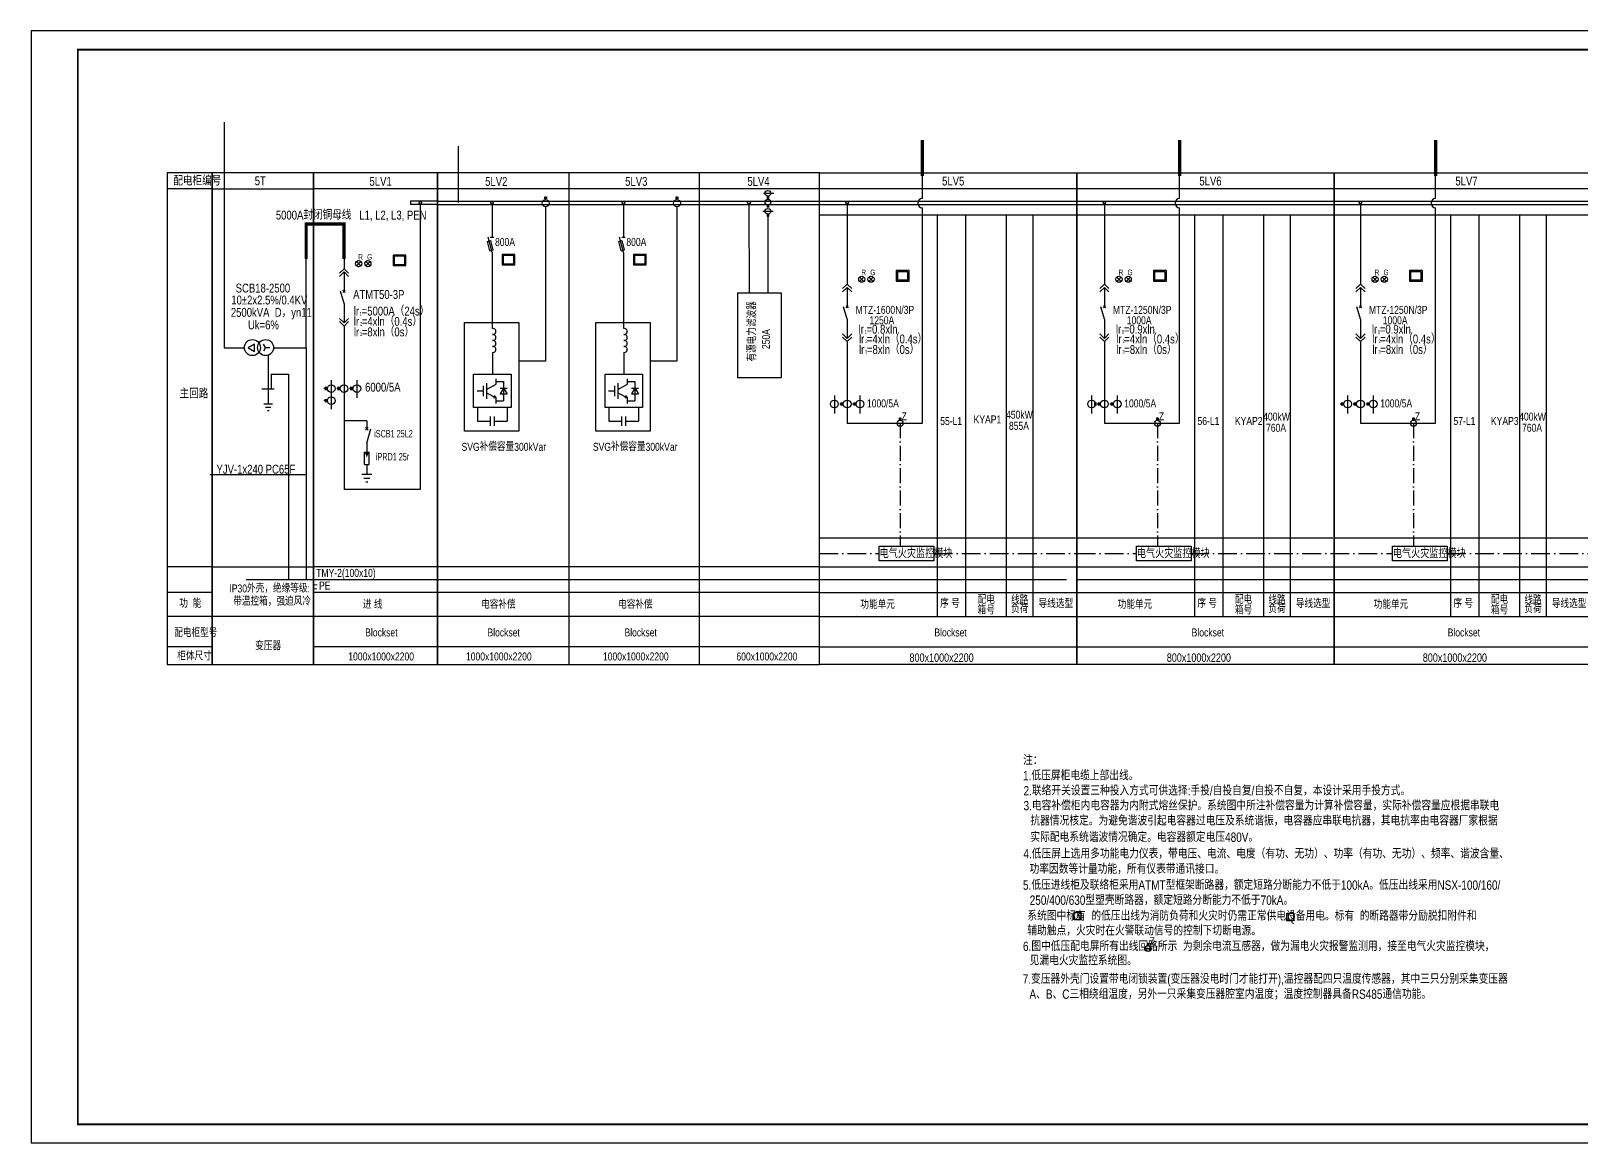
# Model space of a CAD drawing. Extents: x 562591 to 1355713, y 459382 to 835216.
# Drawn here: x 1096671 to 1179466, y 774667 to 834067 of the extents above; entities that cross this region are included whole.
import ezdxf
from ezdxf.enums import TextEntityAlignment as Align

# ---------------------------------------------------------------- set-up
doc = ezdxf.new("R2010")
doc.units = 0
doc.header["$LTSCALE"] = 1000
doc.header["$MEASUREMENT"] = 0
doc.linetypes.add('CONTROL', pattern=[1.5, 1, -0.25, 0, -0.25])
for name, color, linetype in [('!电气', 4, 'Continuous'), ('ELE', 3, 'Continuous'), ('ELEC', 3, 'Continuous'), ('esocket', 4, 'Continuous'), ('etext', 3, 'Continuous'), ('TEL_TITLE', 7, 'Continuous'), ('动力平面导线层', 3, 'Continuous'), ('动力平面尺寸标注层', 4, 'Continuous'), ('标注-动力', 7, 'Continuous'), ('照明平面导线层', 1, 'Continuous'), ('照明平面设备层', 3, 'Continuous')]:
    doc.layers.add(name, color=color, linetype=linetype)
doc.styles.add('denggao', font='jrs.shx', dxfattribs={"width": 0.7, "height": 400, "bigfont": 'hztxt.shx'})
doc.styles.add('hz', font='jrs.shx', dxfattribs={"width": 0.7, "bigfont": 'hztxt.shx'})
doc.styles.add('JRS', font='jrs.shx', dxfattribs={"width": 0.9, "bigfont": 'hztxt.shx'})
doc.styles.add('Lee', font='jrs.shx', dxfattribs={"bigfont": 'hztxt.shx'})
doc.linetypes.add('接地线', pattern='A,500,[136,eesltype.shx,S=100,R=0,X=0,Y=0],500,-200,60,-200', length=1460)

msp = doc.modelspace()

# ---------------------------------------------------------------- linework, layer by layer
at = {"layer": '!电气'}
for p, q in [((1125406, 826483), (1125406, 800221)), ((1132369, 826483), (1132369, 800221)), ((1106341, 825628), (1103941, 825628)), ((1106341, 825628), (1111761, 825628)), ((1118390, 825628), (1111761, 825628)), ((1138789, 825628), (1118390, 825628)), ((1179952, 825628), (1118390, 825628)), ((1138789, 824246), (1166208, 824246)), ((1145075, 824246), (1145075, 802786)), ((1146595, 824246), (1146595, 802786)), ((1148762, 824246), (1148762, 802786)), ((1150187, 824246), (1150187, 802786)), ((1152533, 824246), (1179952, 824246)), ((1158819, 824246), (1158819, 802786)), ((1160339, 824246), (1160339, 802786)), ((1162505, 824246), (1162505, 802786)), ((1163930, 824246), (1163930, 802786)), ((1172494, 824246), (1172494, 802786)), ((1174014, 824246), (1174014, 802786)), ((1176180, 824246), (1176180, 802786)), ((1177605, 824246), (1177605, 802786)), ((1138789, 806990), (1152465, 806990)), ((1152533, 806990), (1166208, 806990)), ((1166277, 806990), (1179952, 806990)), ((1106341, 805437), (1103941, 805437)), ((1106341, 805437), (1111761, 805437)), ((1138789, 805437), (1111761, 805437)), ((1138789, 805437), (1152533, 805437)), ((1138845, 805437), (1142811, 805437)), ((1142811, 805437), (1142824, 805437)), ((1152533, 805437), (1166277, 805437)), ((1152588, 805437), (1156555, 805437)), ((1153070, 805437), (1153070, 805437)), ((1153070, 805437), (1153070, 805437)), ((1156555, 805437), (1156568, 805437)), ((1166263, 805437), (1166263, 805437)), ((1166263, 805437), (1166263, 805437)), ((1166263, 805437), (1170230, 805437)), ((1170230, 805437), (1170243, 805437)), ((1170243, 805437), (1179952, 805437)), ((1106341, 804068), (1103941, 804068)), ((1138789, 804068), (1111761, 804068)), ((1138789, 804068), (1152533, 804068)), ((1138845, 804068), (1142811, 804068)), ((1142811, 804068), (1142824, 804068)), ((1152533, 804068), (1166277, 804068)), ((1152588, 804068), (1156555, 804068)), ((1153070, 804068), (1153070, 804068)), ((1153070, 804068), (1153070, 804068)), ((1156555, 804068), (1156568, 804068)), ((1166263, 804068), (1166263, 804068)), ((1166263, 804068), (1166263, 804068)), ((1166263, 804068), (1170230, 804068)), ((1170230, 804068), (1170243, 804068)), ((1170243, 804068), (1179952, 804068)), ((1106341, 802786), (1103941, 802786)), ((1111761, 802786), (1106341, 802786)), ((1138789, 802786), (1111761, 802786)), ((1138789, 802786), (1152533, 802786)), ((1138845, 802786), (1142811, 802786)), ((1142811, 802786), (1142824, 802786)), ((1152533, 802786), (1166277, 802786)), ((1152588, 802786), (1156555, 802786)), ((1156555, 802786), (1156568, 802786)), ((1166263, 802786), (1170230, 802786)), ((1170230, 802786), (1170243, 802786)), ((1170243, 802786), (1179952, 802786)), ((1106341, 801162), (1103941, 801162)), ((1138789, 801162), (1111761, 801162)), ((1138789, 801162), (1152533, 801162)), ((1138845, 801162), (1142811, 801162)), ((1142811, 801162), (1142824, 801162)), ((1152533, 801162), (1166277, 801162)), ((1152588, 801162), (1156555, 801162)), ((1153070, 801162), (1153070, 801162)), ((1153070, 801162), (1153070, 801162)), ((1156555, 801162), (1156568, 801162)), ((1166263, 801162), (1166263, 801162)), ((1166263, 801162), (1166263, 801162)), ((1166263, 801162), (1170230, 801162)), ((1170230, 801162), (1170243, 801162)), ((1170243, 801162), (1179952, 801162))]:
    msp.add_line(p, q, dxfattribs=at)
for points in [[(1106341, 826483), (1103941, 826483), (1103941, 800221), (1106341, 800221)], [(1111761, 826483), (1106341, 826483), (1106341, 800221), (1111761, 800221)], [(1118390, 826483), (1111761, 826483), (1111761, 800221), (1118390, 800221)], [(1138789, 826483), (1118390, 826483), (1118390, 800221), (1138789, 800221)], [(1138789, 826483), (1118390, 826483), (1118390, 800221), (1138789, 800221)], [(1138789, 826483), (1152533, 826483), (1152533, 800221), (1138789, 800221)], [(1152533, 826483), (1166277, 826483), (1166277, 800221), (1152533, 800221)], [(1166277, 826483), (1166277, 826483), (1166277, 800221), (1166277, 800221)], [(1166277, 826483), (1166277, 826483), (1166277, 800221), (1166277, 800221)], [(1166277, 826483), (1179952, 826483), (1179952, 800221), (1166277, 800221)]]:
    msp.add_lwpolyline(points, close=True, dxfattribs=at)
at = {"layer": '!电气', "color": 1}
msp.add_lwpolyline([(1134419, 820088), (1136740, 820088), (1136740, 815539), (1134419, 815539)], close=True, dxfattribs=at)
at = {"color": 4, "ltscale": 0.3}
for p, q in [((1118390, 824974), (1116938, 824974)), ((1116938, 824974), (1116938, 824803)), ((1118390, 824803), (1116938, 824803)), ((1118390, 824974), (1152533, 824974)), ((1118390, 824803), (1152533, 824803)), ((1152533, 824974), (1179952, 824974)), ((1152533, 824803), (1179952, 824803))]:
    msp.add_line(p, q, dxfattribs=at)
at = {"color": 7, "ltscale": 0.3}
for p, q in [((1113151, 821128), (1113393, 821370)), ((1113635, 821128), (1113393, 821370)), ((1113151, 820957), (1113393, 821199)), ((1113635, 820957), (1113393, 821199)), ((1140026, 820303), (1140267, 820545)), ((1140509, 820303), (1140267, 820545)), ((1153769, 820303), (1154011, 820545)), ((1154253, 820303), (1154011, 820545)), ((1167444, 820303), (1167686, 820545)), ((1167928, 820303), (1167686, 820545)), ((1113393, 819508), (1113206, 820165)), ((1113333, 820105), (1113454, 820225)), ((1113333, 820225), (1113454, 820105)), ((1140026, 820132), (1140267, 820374)), ((1140509, 820132), (1140267, 820374)), ((1153769, 820132), (1154011, 820374)), ((1154253, 820132), (1154011, 820374)), ((1167444, 820132), (1167686, 820374)), ((1167928, 820132), (1167686, 820374)), ((1140267, 818682), (1140080, 819340)), ((1140207, 819279), (1140328, 819400)), ((1140207, 819400), (1140328, 819279)), ((1154011, 818682), (1153824, 819340)), ((1153951, 819279), (1154071, 819400)), ((1153951, 819400), (1154071, 819279)), ((1167686, 818682), (1167499, 819340)), ((1167626, 819279), (1167747, 819400)), ((1167626, 819400), (1167747, 819279)), ((1113151, 818713), (1113393, 818472)), ((1113151, 818542), (1113393, 818301)), ((1113635, 818713), (1113393, 818472)), ((1113635, 818542), (1113393, 818301)), ((1140026, 817888), (1140267, 817646)), ((1140026, 817717), (1140267, 817475)), ((1140509, 817888), (1140267, 817646)), ((1140509, 817717), (1140267, 817475)), ((1153769, 817888), (1154011, 817646)), ((1153769, 817717), (1154011, 817475)), ((1154253, 817888), (1154011, 817646)), ((1154253, 817717), (1154011, 817475)), ((1167444, 817888), (1167686, 817646)), ((1167444, 817717), (1167686, 817475)), ((1167928, 817888), (1167686, 817646)), ((1167928, 817717), (1167686, 817475)), ((1109110, 814143), (1109571, 814143)), ((1109203, 813968), (1109479, 813968)), ((1109300, 813794), (1109384, 813794))]:
    msp.add_line(p, q, dxfattribs=at)
at = {"color": 1, "ltscale": 0.3}
for p, q in [((1114610, 813241), (1113393, 813241)), ((1114610, 813241), (1114610, 812811)), ((1114610, 812042), (1114610, 811570)), ((1114610, 810903), (1114610, 810374))]:
    msp.add_line(p, q, dxfattribs=at)
at = {"color": 0, "ltscale": 0.3}
for p, q in [((1114490, 811570), (1114730, 811570)), ((1114490, 810903), (1114490, 811570)), ((1114730, 810903), (1114730, 811570)), ((1114490, 810903), (1114730, 810903))]:
    msp.add_line(p, q, dxfattribs=at)
at = {"color": 3, "ltscale": 0.3}
for p, q in [((1114880, 810374), (1114341, 810374)), ((1114772, 810169), (1114449, 810169)), ((1114657, 809966), (1114559, 809966))]:
    msp.add_line(p, q, dxfattribs=at)
at = {"color": 4, "ltscale": 0.3}
for centre in [(1140267, 824890), (1154011, 824890), (1167686, 824890)]:
    msp.add_circle(centre, 64.1, dxfattribs=at)
at = {"color": 0, "ltscale": 0.3}
msp.add_solid([(1114730, 811570), (1114491, 811570), (1114610, 811294), (1114491, 811570)], dxfattribs=at)
at = {"layer": 'ELE', "color": 0}
for points in [[(1152393, 787004), (1152743, 787004), (1152743, 786592), (1152393, 786592)], [(1163754, 786952), (1164104, 786952), (1164104, 786541), (1163754, 786541)]]:
    msp.add_lwpolyline(points, close=True, dxfattribs=at)
at = {"layer": 'ELEC', "color": 0}
for p, q in [((1114681, 812740), (1114540, 812882)), ((1114681, 812882), (1114540, 812740)), ((1114610, 812042), (1114829, 812812))]:
    msp.add_line(p, q, dxfattribs=at)
at = {"layer": 'esocket'}
for points in [[(1141980, 806540), (1144890, 806540), (1144890, 805771), (1141980, 805771)], [(1155724, 806540), (1158634, 806540), (1158634, 805771), (1155724, 805771)], [(1169399, 806540), (1172309, 806540), (1172309, 805771), (1169399, 805771)]]:
    msp.add_lwpolyline(points, close=True, dxfattribs=at)
at = {"layer": 'TEL_TITLE'}
msp.add_lwpolyline([(1096671, 774667), (1222771, 774667), (1222771, 834067), (1096671, 834067)], close=True, dxfattribs=at)
at = {"layer": 'TEL_TITLE', "const_width": 100}
msp.add_lwpolyline([(1099171, 775667), (1221771, 775667), (1221771, 833067), (1099171, 833067)], close=True, dxfattribs=at)
at = {"layer": '动力平面导线层', "linetype": '接地线', "ltscale": 0.01}
for p, q in [((1109341, 816749), (1109341, 814143)), ((1109499, 815739), (1109499, 814939))]:
    msp.add_line(p, q, dxfattribs=at)
at = {"layer": '动力平面导线层', "linetype": '接地线', "ltscale": 0.002}
for p, q in [((1111368, 817148), (1111368, 804763)), ((1109499, 815739), (1110425, 815739)), ((1110425, 815739), (1110425, 804763)), ((1108158, 804763), (1151983, 804763)), ((1152533, 804763), (1170256, 804763)), ((1170256, 804763), (1179952, 804763))]:
    msp.add_line(p, q, dxfattribs=at)
at = {"layer": '动力平面尺寸标注层', "color": 3}
for p, q in [((1119484, 827909), (1119484, 824900)), ((1109666, 814939), (1109002, 814939)), ((1106219, 810380), (1111368, 810380))]:
    msp.add_line(p, q, dxfattribs=at)
at = {"layer": '标注-动力', "ltscale": 0.3}
for p, q in [((1124238, 825178), (1124080, 825178)), ((1124238, 825115), (1124080, 825115)), ((1124159, 825059), (1124159, 825231)), ((1131254, 825178), (1131096, 825178)), ((1131254, 825115), (1131096, 825115)), ((1131175, 825059), (1131175, 825231)), ((1135972, 825202), (1136098, 825202)), ((1135972, 825151), (1136098, 825151)), ((1135972, 824724), (1136098, 824724)), ((1135972, 824674), (1136098, 824674)), ((1136035, 825246), (1136035, 825108)), ((1136035, 824769), (1136035, 824631)), ((1135972, 824241), (1136098, 824241)), ((1135972, 824191), (1136098, 824191)), ((1136035, 824285), (1136035, 824148)), ((1121296, 822231), (1121088, 823055)), ((1121206, 823046), (1121386, 823046)), ((1128312, 822231), (1128104, 823055)), ((1128222, 823046), (1128402, 823046)), ((1121053, 822824), (1121228, 822868)), ((1121180, 822324), (1121053, 822824)), ((1121180, 822324), (1121354, 822369)), ((1121354, 822369), (1121228, 822868)), ((1128069, 822824), (1128244, 822868)), ((1128196, 822324), (1128069, 822824)), ((1128196, 822324), (1128370, 822369)), ((1128370, 822369), (1128244, 822868)), ((1114057, 821519), (1114289, 821751)), ((1114057, 821751), (1114289, 821519)), ((1114549, 821751), (1114781, 821519)), ((1114549, 821519), (1114781, 821751)), ((1140931, 820694), (1141163, 820926)), ((1140931, 820926), (1141163, 820694)), ((1141423, 820926), (1141655, 820694)), ((1141423, 820694), (1141655, 820926)), ((1154675, 820694), (1154907, 820926)), ((1154675, 820926), (1154907, 820694)), ((1155166, 820926), (1155398, 820694)), ((1155166, 820694), (1155398, 820926)), ((1168350, 820694), (1168582, 820926)), ((1168350, 820926), (1168582, 820694)), ((1168841, 820926), (1169074, 820694)), ((1168841, 820694), (1169074, 820926)), ((1121302, 818491), (1121302, 818176)), ((1128318, 818491), (1128318, 818176)), ((1121317, 816899), (1121317, 816314)), ((1128333, 816899), (1128333, 816314)), ((1121317, 816314), (1121317, 815735)), ((1128333, 816314), (1128333, 815735)), ((1112504, 814966), (1112317, 814966)), ((1112376, 815052), (1112376, 814881)), ((1112444, 815052), (1112444, 814881)), ((1113188, 814966), (1113001, 814966)), ((1113060, 815052), (1113060, 814881)), ((1113128, 815052), (1113128, 814881)), ((1113872, 814966), (1113685, 814966)), ((1113744, 815052), (1113744, 814881)), ((1113812, 815052), (1113812, 814881)), ((1120818, 814832), (1120502, 814832)), ((1120818, 815120), (1120818, 814561)), ((1121009, 815255), (1121009, 814410)), ((1121009, 814924), (1121517, 815197)), ((1121009, 814740), (1121517, 814468)), ((1121517, 815197), (1121517, 815491)), ((1121517, 815344), (1121916, 815344)), ((1121732, 814980), (1122099, 814980)), ((1121916, 814980), (1121732, 814684)), ((1121916, 815344), (1121916, 814320)), ((1121916, 814980), (1122099, 814684)), ((1127834, 814832), (1127517, 814832)), ((1127834, 815120), (1127834, 814561)), ((1128025, 815255), (1128025, 814410)), ((1128025, 814924), (1128533, 815197)), ((1128025, 814740), (1128533, 814468)), ((1128533, 815197), (1128533, 815491)), ((1128533, 815344), (1128932, 815344)), ((1128748, 814980), (1129115, 814980)), ((1128932, 814980), (1128748, 814684)), ((1128932, 815344), (1128932, 814320)), ((1128932, 814980), (1129115, 814684)), ((1112504, 814322), (1112317, 814322)), ((1112376, 814407), (1112376, 814236)), ((1112444, 814407), (1112444, 814236)), ((1120523, 813952), (1120523, 813229)), ((1121517, 814468), (1121370, 814467)), ((1121517, 814468), (1121436, 814591)), ((1121517, 814173), (1121517, 814468)), ((1121517, 814320), (1121916, 814320)), ((1121732, 814684), (1122099, 814684)), ((1122111, 813952), (1122111, 813229)), ((1127539, 813952), (1127539, 813229)), ((1128533, 814468), (1128386, 814467)), ((1128533, 814468), (1128452, 814591)), ((1128533, 814173), (1128533, 814468)), ((1128533, 814320), (1128932, 814320)), ((1128748, 814684), (1129115, 814684)), ((1129127, 813952), (1129127, 813229)), ((1140062, 814141), (1139875, 814141)), ((1139934, 814226), (1139934, 814055)), ((1140002, 814226), (1140002, 814055)), ((1140746, 814141), (1140559, 814141)), ((1140618, 814226), (1140618, 814055)), ((1140686, 814226), (1140686, 814055)), ((1153475, 814226), (1153475, 814055)), ((1153543, 814226), (1153543, 814055)), ((1153806, 814141), (1153619, 814141)), ((1153677, 814226), (1153677, 814055)), ((1153746, 814226), (1153746, 814055)), ((1154490, 814141), (1154303, 814141)), ((1154361, 814226), (1154361, 814055)), ((1154430, 814226), (1154430, 814055)), ((1166797, 814141), (1166610, 814141)), ((1166668, 814226), (1166668, 814055)), ((1166737, 814226), (1166737, 814055)), ((1167481, 814141), (1167294, 814141)), ((1167352, 814226), (1167352, 814055)), ((1167421, 814226), (1167421, 814055)), ((1168165, 814141), (1167978, 814141)), ((1168036, 814226), (1168036, 814055)), ((1168105, 814226), (1168105, 814055)), ((1120523, 813229), (1121205, 813229)), ((1121205, 813477), (1121205, 812980)), ((1121411, 813477), (1121411, 812980)), ((1121411, 813229), (1122111, 813229)), ((1127539, 813229), (1128221, 813229)), ((1128221, 813477), (1128221, 812980)), ((1128427, 813477), (1128427, 812980)), ((1128427, 813229), (1129127, 813229)), ((1143032, 813378), (1143167, 813378)), ((1143032, 813324), (1143167, 813324)), ((1143099, 813277), (1143099, 813424)), ((1156775, 813378), (1156910, 813378)), ((1156775, 813324), (1156910, 813324)), ((1156843, 813277), (1156843, 813424)), ((1170451, 813378), (1170585, 813378)), ((1170451, 813324), (1170585, 813324)), ((1170518, 813277), (1170518, 813424)), ((1156273, 785318), (1156407, 785318)), ((1156273, 785264), (1156407, 785264)), ((1156340, 785216), (1156340, 785364))]:
    msp.add_line(p, q, dxfattribs=at)
at = {"layer": '标注-动力'}
for p, q in [((1109202, 817153), (1109090, 817347)), ((1109202, 817153), (1109090, 816959)), ((1109202, 817153), (1109426, 817153)), ((1156127, 785055), (1156568, 785055))]:
    msp.add_line(p, q, dxfattribs=at)
at = {"layer": '标注-动力', "ltscale": 0.3}
for points in [[(1116698, 822091), (1116014, 822091), (1116014, 821535), (1116698, 821535)], [(1122519, 822131), (1121835, 822131), (1121835, 821576), (1122519, 821576)], [(1129535, 822131), (1128851, 822131), (1128851, 821576), (1129535, 821576)], [(1143572, 821265), (1142888, 821265), (1142888, 820710), (1143572, 820710)], [(1157316, 821265), (1156632, 821265), (1156632, 820710), (1157316, 820710)], [(1170991, 821265), (1170307, 821265), (1170307, 820710), (1170991, 820710)], [(1119831, 818500), (1122735, 818500), (1122735, 812698), (1119831, 812698)], [(1126847, 818500), (1129750, 818500), (1129750, 812698), (1126847, 812698)], [(1108267, 817148), (1108601, 816955), (1108601, 817340)]]:
    msp.add_lwpolyline(points, close=True, dxfattribs=at)
for points in [[(1120316, 815735), (1122318, 815735), (1122318, 813952), (1120316, 813952), (1120316, 815735)], [(1127332, 815735), (1129334, 815735), (1129334, 813952), (1127332, 813952), (1127332, 815735)]]:
    msp.add_lwpolyline(points, dxfattribs=at)
for centre, radius in [((1136035, 825397), 151), ((1117467, 824888), 64.1), ((1121302, 824888), 64.1), ((1124159, 824870), 189), ((1128318, 824888), 64.1), ((1131175, 824870), 189), ((1135023, 824899), 75), ((1135023, 824899), 75), ((1136035, 824920), 151), ((1136035, 824436), 151), ((1114173, 821635), 164), ((1114665, 821635), 164), ((1141047, 820810), 164), ((1141539, 820810), 164), ((1154791, 820810), 164), ((1155282, 820810), 164), ((1168466, 820810), 164), ((1168957, 820810), 164), ((1112709, 814966), 205), ((1113393, 814966), 205), ((1114077, 814966), 205), ((1112709, 814322), 205), ((1139583, 814141), 205), ((1140267, 814141), 205), ((1140951, 814141), 205), ((1153327, 814141), 205), ((1154011, 814141), 205), ((1154695, 814141), 205), ((1167002, 814141), 205), ((1167686, 814141), 205), ((1168370, 814141), 205), ((1143099, 813115), 162), ((1156843, 813115), 162), ((1170518, 813115), 162), ((1156340, 785055), 162)]:
    msp.add_circle(centre, radius, dxfattribs=at)
at = {"layer": '标注-动力'}
for centre in [(1108498, 817153), (1109202, 817153)]:
    msp.add_circle(centre, 428, dxfattribs=at)
at = {"layer": '标注-动力', "ltscale": 0.3}
for centre in [(1121342, 818016), (1128358, 818016), (1121342, 817697), (1121342, 817378), (1121342, 817059), (1128358, 817697), (1128358, 817378), (1128358, 817059)]:
    msp.add_arc(centre, 162, 260.98292, 99.01708, dxfattribs=at)
at = {"layer": '照明平面导线层'}
for p, q in [((1106991, 829200), (1106991, 817148)), ((1144283, 825113), (1144283, 826311)), ((1158026, 825113), (1158026, 826311)), ((1171701, 825113), (1171701, 826311)), ((1117467, 824824), (1117467, 809581)), ((1121302, 824821), (1121302, 823046)), ((1124159, 824681), (1124159, 816431)), ((1128318, 824821), (1128318, 823046)), ((1131175, 824681), (1131175, 816431)), ((1135023, 824823), (1135024, 820088)), ((1135794, 825397, 0), (1136342, 825397, 0)), ((1140267, 824826), (1140267, 820545)), ((1154011, 824826), (1154011, 820545)), ((1167686, 824826), (1167686, 820545)), ((1135762, 824436), (1136310, 824436)), ((1136035, 824148), (1136035, 820088)), ((1144283, 813115), (1144283, 824624)), ((1158026, 813115), (1158026, 824624)), ((1171701, 813115), (1171701, 824624)), ((1111368, 817148), (1111368, 823561)), ((1113393, 823499), (1113393, 821370)), ((1121302, 822226), (1121302, 818491)), ((1128318, 822226), (1128318, 818491)), ((1113393, 821199), (1113393, 820165)), ((1140267, 820374), (1140267, 819340)), ((1154011, 820374), (1154011, 819340)), ((1167686, 820374), (1167686, 819340)), ((1113393, 819508), (1113393, 818472)), ((1113393, 818301), (1113393, 809581)), ((1140267, 818682), (1140267, 817646)), ((1154011, 818682), (1154011, 817646)), ((1167686, 818682), (1167686, 817646)), ((1140267, 817475), (1140267, 813115)), ((1154011, 817475), (1154011, 813115)), ((1167686, 817475), (1167686, 813115)), ((1106991, 817148), (1108070, 817148)), ((1109629, 817148), (1111368, 817148)), ((1124159, 816431), (1122735, 816431)), ((1131175, 816431), (1129750, 816431)), ((1112709, 815413), (1112709, 813871)), ((1114077, 815413), (1114077, 814466)), ((1139583, 814588), (1139583, 813640)), ((1140951, 814588), (1140951, 813640)), ((1153327, 814588), (1153327, 813640)), ((1154695, 814588), (1154695, 813640)), ((1167002, 814588), (1167002, 813640)), ((1168370, 814588), (1168370, 813640)), ((1140267, 813115), (1144283, 813115)), ((1154011, 813115), (1158026, 813115)), ((1167686, 813115), (1171701, 813115)), ((1117467, 809581), (1113393, 809581))]:
    msp.add_line(p, q, dxfattribs=at)
at = {"layer": '照明平面导线层', "color": 3}
for points in [[(1116639, 822031), (1116074, 822031), (1116074, 821594), (1116639, 821594)], [(1122460, 822072), (1121895, 822072), (1121895, 821635), (1122460, 821635)], [(1129476, 822072), (1128911, 822072), (1128911, 821635), (1129476, 821635)], [(1143513, 821206), (1142948, 821206), (1142948, 820769), (1143513, 820769)], [(1157257, 821206), (1156691, 821206), (1156691, 820769), (1157257, 820769)], [(1170932, 821206), (1170366, 821206), (1170366, 820769), (1170932, 820769)]]:
    msp.add_lwpolyline(points, close=True, dxfattribs=at)
at = {"layer": '照明平面导线层'}
for centre in [(1144283, 824868), (1158026, 824868), (1171701, 824868)]:
    msp.add_arc(centre, 244, 90, 270, dxfattribs=at)
at = {"layer": '照明平面设备层', "color": 2, "linetype": 'CONTROL', "ltscale": 0.8}
for p, q in [((1143099, 813115), (1143099, 806540)), ((1156843, 813115), (1156843, 806540)), ((1170518, 813115), (1170518, 806540))]:
    msp.add_line(p, q, dxfattribs=at)
at = {"layer": '照明平面设备层', "color": 3, "linetype": 'CONTROL'}
for p, q in [((1138789, 806155), (1141925, 806155)), ((1144890, 806155), (1152533, 806155)), ((1152533, 806155), (1155669, 806155)), ((1158578, 806155), (1169399, 806155)), ((1172309, 806155), (1179952, 806155))]:
    msp.add_line(p, q, dxfattribs=at)
at = {"layer": '照明平面设备层', "linetype": 'ByBlock'}
for points, const_width in [([(1144283, 826316), (1144283, 828243)], 180), ([(1158026, 826316), (1158026, 828243)], 180), ([(1171701, 826316), (1171701, 828243)], 180), ([(1111368, 821894), (1111368, 823761), (1113393, 823761), (1113393, 821894)], 171)]:
    msp.add_lwpolyline(points, dxfattribs=dict(at, const_width=const_width))

# ---------------------------------------------------------------- texts
at = {"layer": '!电气', "color": 120, "style": 'denggao', "width": 0.8}
for p in [(1142001, 805917, 770), (1155744, 805917, 770), (1169419, 805917, 770)]:
    msp.add_text('电气火灾监控模块', height=450, dxfattribs=at).set_placement(p)
at = {"color": 7, "ltscale": 0.75, "style": 'hz', "width": 0.7}
for s, height, p in [('R', 299, (1114150, 821847)), ('G', 299, (1114625, 821847)), ('R', 299, (1141024, 821022)), ('G', 299, (1141500, 821022)), ('R', 299, (1154767, 821022)), ('G', 299, (1155243, 821022)), ('R', 299, (1168442, 821022)), ('G', 299, (1168918, 821022)), ('1', 190, (1141192, 817898)), ('1', 190, (1154935, 817898)), ('1', 190, (1168610, 817898))]:
    msp.add_text(s, height=height, dxfattribs=at).set_placement(p)
at = {"layer": 'ELE', "color": 0, "style": 'Lee', "width": 0.8}
for s, p in [('注：', (1149662, 794863)), ('1.低压屏柜电缆上部出线。', (1149662, 794042)), ('2.联络开关设置三种投入方式可供选择:手投/自投自复/自投不自复，本设计采用手投方式。', (1149688, 793235)), ('3.电容补偿柜内电容器为内附式熔丝保护。系统图中所注补偿容量为计算补偿容量，实际补偿容量应根据串联电', (1149688, 792437)), ('抗器情况核定。为避免谐波引起电容器过电压及系统谐振，电容器应串联电抗器，其电抗率由电容器厂家根据', (1150054, 791628, 770)), ('实际配电系统谐波情况确定。电容器额定电压480V。', (1150054, 790752, 770)), ('4.低压屏上选用多功能电力仪表，带电压、电流、电度（有功、无功）、功率（有功、无功）、频率、谐波含量、', (1149681, 789866, 770)), ('功率因数等计量功能，所有仪表带通讯接口。', (1150008, 789049, 770)), ('5.低压进线柜及联络柜采用ATMT型框架断路器，额定短路分断能力不低于100kA。低压出线采用NSX-100/160/', (1149658, 788193, -1750)), ('250/400/630型塑壳断路器，额定短路分断能力不低于70kA。', (1150018, 787388, 770)), ('系统图中标有  的低压出线为消防负荷和火灾时仍需正常供电设备用电。标有  的断路器带分励脱扣附件和', (1149892, 786547, 770)), ('X', (1152442, 786562, 6761167)), ('Q', (1163793, 786511, 6761167)), ('辅助触点，火灾时在火警联动信号的控制下切断电源。', (1149892, 785755, 770)), ('6.图中低压配电屏所有出线回路所示  为剩余电流互感器，做为漏电火灾报警监测用，接至电气火灾监控模块，', (1149658, 784924, -1750)), ('见漏电火灾监控系统图。', (1150018, 784164, 770)), ('7.变压器外壳门设置带电闭锁装置(变压器没电时门才能打开),温控器配四只温度传感器，其中三只分别采集变压器', (1149644, 783176, -1750)), ('A、B、C三相绕组温度，另外一只采集变压器腔室内温度；温度控制器具备RS485通信功能。', (1150003, 782369, 770))]:
    msp.add_text(s, height=500, dxfattribs=at).set_placement(p)
at = {"layer": 'etext', "style": 'hz', "width": 0.7}
msp.add_text('iSCB1 25L2', height=400, dxfattribs=at).set_placement((1115000, 812357, 0))
msp.add_text('iPRD1 25r', height=400, dxfattribs=at).set_placement((1115983, 811332, 0), align=Align.MIDDLE)
at = {"layer": '动力平面尺寸标注层', "color": 3, "width": 0.8}
for s, height, style, p in [('配电柜编号', 475, 'JRS', (1104272, 825817)), ('5T', 475, 'JRS', (1108622, 825827)), ('5LV6', 475, 'JRS', (1159081, 825816)), ('5LV1', 475, 'JRS', (1114754, 825798)), ('5LV2', 475, 'JRS', (1120932, 825795)), ('5LV3', 475, 'JRS', (1128410, 825795)), ('5LV4', 475, 'JRS', (1134937, 825795)), ('5LV5', 475, 'JRS', (1145338, 825816)), ('5LV7', 475, 'JRS', (1172756, 825816)), ('5000A封闭铜母线   L1, L2, L3, PEN', 475, 'JRS', (1109750, 823996)), ('800A', 427.5, 'denggao', (1121456, 822585)), ('800A', 427.5, 'denggao', (1128472, 822585)), ('SCB18-2500', 475, 'JRS', (1107604, 820098)), ('10%%p2x2.5%/0.4KV', 475, 'JRS', (1107369, 819459)), ('ATMT50-3P', 475, 'JRS', (1113880, 819755)), ('2500kVA  D，yn11', 475, 'JRS', (1107346, 818800)), ('lr =5000A（24s）', 475, 'JRS', (1113911, 818868)), ('lr =4xln（0.4s）', 475, 'JRS', (1113916, 818318)), ('MTZ-1600N/3P', 427.5, 'denggao', (1140720, 818958)), ('MTZ-1250N/3P', 427.5, 'denggao', (1154464, 818958)), ('MTZ-1250N/3P', 427.5, 'denggao', (1168139, 818958)), ('Uk=6%%%', 475, 'JRS', (1108259, 818128)), ('lr =8xln（0s）', 475, 'JRS', (1113917, 817755)), ('lr =0.8xln ', 475, 'JRS', (1140879, 817900)), ('1250A', 427.5, 'denggao', (1141460, 818400)), ('lr =0.9xln ', 475, 'JRS', (1154623, 817900)), ('1000A', 427.5, 'denggao', (1155204, 818400)), ('lr =0.9xln ', 475, 'JRS', (1168298, 817900)), ('1000A', 427.5, 'denggao', (1168879, 818400)), ('lr =4xln（0.4s）', 475, 'JRS', (1140901, 817378)), ('lr =8xln（0s）', 475, 'JRS', (1140902, 816815)), ('lr =4xln（0.4s）', 475, 'JRS', (1154645, 817378)), ('lr =8xln（0s）', 475, 'JRS', (1154646, 816815)), ('lr =4xln（0.4s）', 475, 'JRS', (1168320, 817378)), ('lr =8xln（0s）', 475, 'JRS', (1168321, 816815)), ('主回路', 475, 'JRS', (1104604, 814448)), ('6000/5A', 475, 'JRS', (1114516, 814803)), ('1000/5A', 427.5, 'denggao', (1141325, 813961)), ('1000/5A', 427.5, 'denggao', (1155068, 813961)), ('1000/5A', 427.5, 'denggao', (1168743, 813961)), ('Z', 428, 'denggao', (1143176, 813271)), ('55-L1', 427.5, 'denggao', (1145237, 813020)), ('KYAP1', 427.5, 'denggao', (1147023, 813104)), ('Z', 428, 'denggao', (1156919, 813271)), ('56-L1', 427.5, 'denggao', (1158980, 813020)), ('KYAP2', 427.5, 'denggao', (1160981, 813022)), ('Z', 428, 'denggao', (1170594, 813271)), ('57-L1', 427.5, 'denggao', (1172655, 813020)), ('KYAP3', 427.5, 'denggao', (1174656, 813022)), ('SVG补偿容量300kVar', 427.5, 'denggao', (1119669, 811641)), ('SVG补偿容量300kVar', 427.5, 'denggao', (1126685, 811641)), ('YJV-1x240 PC65F', 475, 'JRS', (1106580, 810422)), ('TMY-2(100x10)', 427.5, 'denggao', (1111906, 804906)), ('IP30外壳，绝缘等级: F', 427.5, 'denggao', (1107269, 804076)), ('PE', 427.5, 'denggao', (1112057, 804231)), ('配电', 427.5, 'denggao', (1147234, 803472)), ('配电', 427.5, 'denggao', (1160977, 803472)), ('配电', 427.5, 'denggao', (1174652, 803472)), ('功  能', 427.5, 'denggao', (1104589, 803266)), ('带温控箱，强迫风冷', 427.5, 'denggao', (1107472, 803380)), ('进 线', 427.5, 'denggao', (1114397, 803209)), ('电容补偿', 427.5, 'denggao', (1120715, 803209)), ('电容补偿', 427.5, 'denggao', (1128032, 803209)), ('功能单元', 427.5, 'denggao', (1140972, 803209)), ('序 号', 427.5, 'denggao', (1145232, 803264)), ('箱号', 427.5, 'denggao', (1147234, 802909)), ('线路', 427.5, 'denggao', (1149023, 803449)), ('负荷', 427.5, 'denggao', (1149023, 802976)), ('导线选型', 427.5, 'denggao', (1150489, 803256)), ('功能单元', 427.5, 'denggao', (1154716, 803209)), ('序 号', 427.5, 'denggao', (1158975, 803264)), ('箱号', 427.5, 'denggao', (1160977, 802909)), ('线路', 427.5, 'denggao', (1162766, 803449)), ('负荷', 427.5, 'denggao', (1162766, 802976)), ('导线选型', 427.5, 'denggao', (1164233, 803256)), ('功能单元', 427.5, 'denggao', (1168391, 803209)), ('序 号', 427.5, 'denggao', (1172651, 803264)), ('箱号', 427.5, 'denggao', (1174652, 802909)), ('线路', 427.5, 'denggao', (1176441, 803449)), ('负荷', 427.5, 'denggao', (1176441, 802976)), ('导线选型', 427.5, 'denggao', (1177908, 803256)), ('配电柜型号', 427.5, 'denggao', (1104318, 801698)), ('变压器', 427.5, 'denggao', (1108646, 800998)), ('Blockset', 427.5, 'denggao', (1114523, 801726)), ('Blockset', 427.5, 'denggao', (1121055, 801726)), ('Blockset', 427.5, 'denggao', (1128372, 801726)), ('Blockset', 427.5, 'denggao', (1144926, 801726)), ('Blockset', 427.5, 'denggao', (1158669, 801726)), ('Blockset', 427.5, 'denggao', (1172344, 801726)), ('柜体尺寸', 427.5, 'denggao', (1104481, 800452)), ('1000x1000x2200', 427.5, 'denggao', (1113620, 800443)), ('1000x1000x2200', 427.5, 'denggao', (1119905, 800443)), ('1000x1000x2200', 427.5, 'denggao', (1127222, 800443)), ('600x1000x2200', 427.5, 'denggao', (1134351, 800443)), ('800x1000x2200', 450, 'denggao', (1143598, 800369)), ('800x1000x2200', 450, 'denggao', (1157341, 800369)), ('800x1000x2200', 450, 'denggao', (1171016, 800369))]:
    msp.add_text(s, height=height, dxfattribs=dict(at, style=style)).set_placement(p)
at = {"layer": '动力平面尺寸标注层', "color": 3, "style": 'denggao', "width": 0.8}
for s, p in [('有源电力滤波器', (1135403, 816407, 0)), ('250A', (1136144, 817074, 0))]:
    msp.add_text(s, height=427.5, rotation=90, dxfattribs=at).set_placement(p)
for s, p in [('450kW', (1149466, 813580)), ('855A', (1149443, 812977)), ('400kW', (1163201, 813477)), ('760A', (1163177, 812873)), ('400kW', (1176876, 813477)), ('760A', (1176853, 812873))]:
    msp.add_text(s, height=427.5, dxfattribs=at).set_placement(p, align=Align.MIDDLE)
at = {"layer": '标注-动力', "color": 7, "ltscale": 0.75, "style": 'hz', "width": 0.7}
for s, p in [('1', (1114223, 818866)), ('2', (1114247, 818335)), ('3', (1114236, 817771)), ('2', (1141232, 817395)), ('2', (1154975, 817395)), ('2', (1168650, 817395)), ('3', (1141221, 816831)), ('3', (1154965, 816831)), ('3', (1168640, 816831))]:
    msp.add_text(s, height=190, dxfattribs=at).set_placement(p)
at = {"layer": '标注-动力', "style": 'denggao', "width": 0.8}
msp.add_text('Z', height=428, dxfattribs=at).set_placement((1156417, 785231))

doc.saveas('drawing.dxf')
